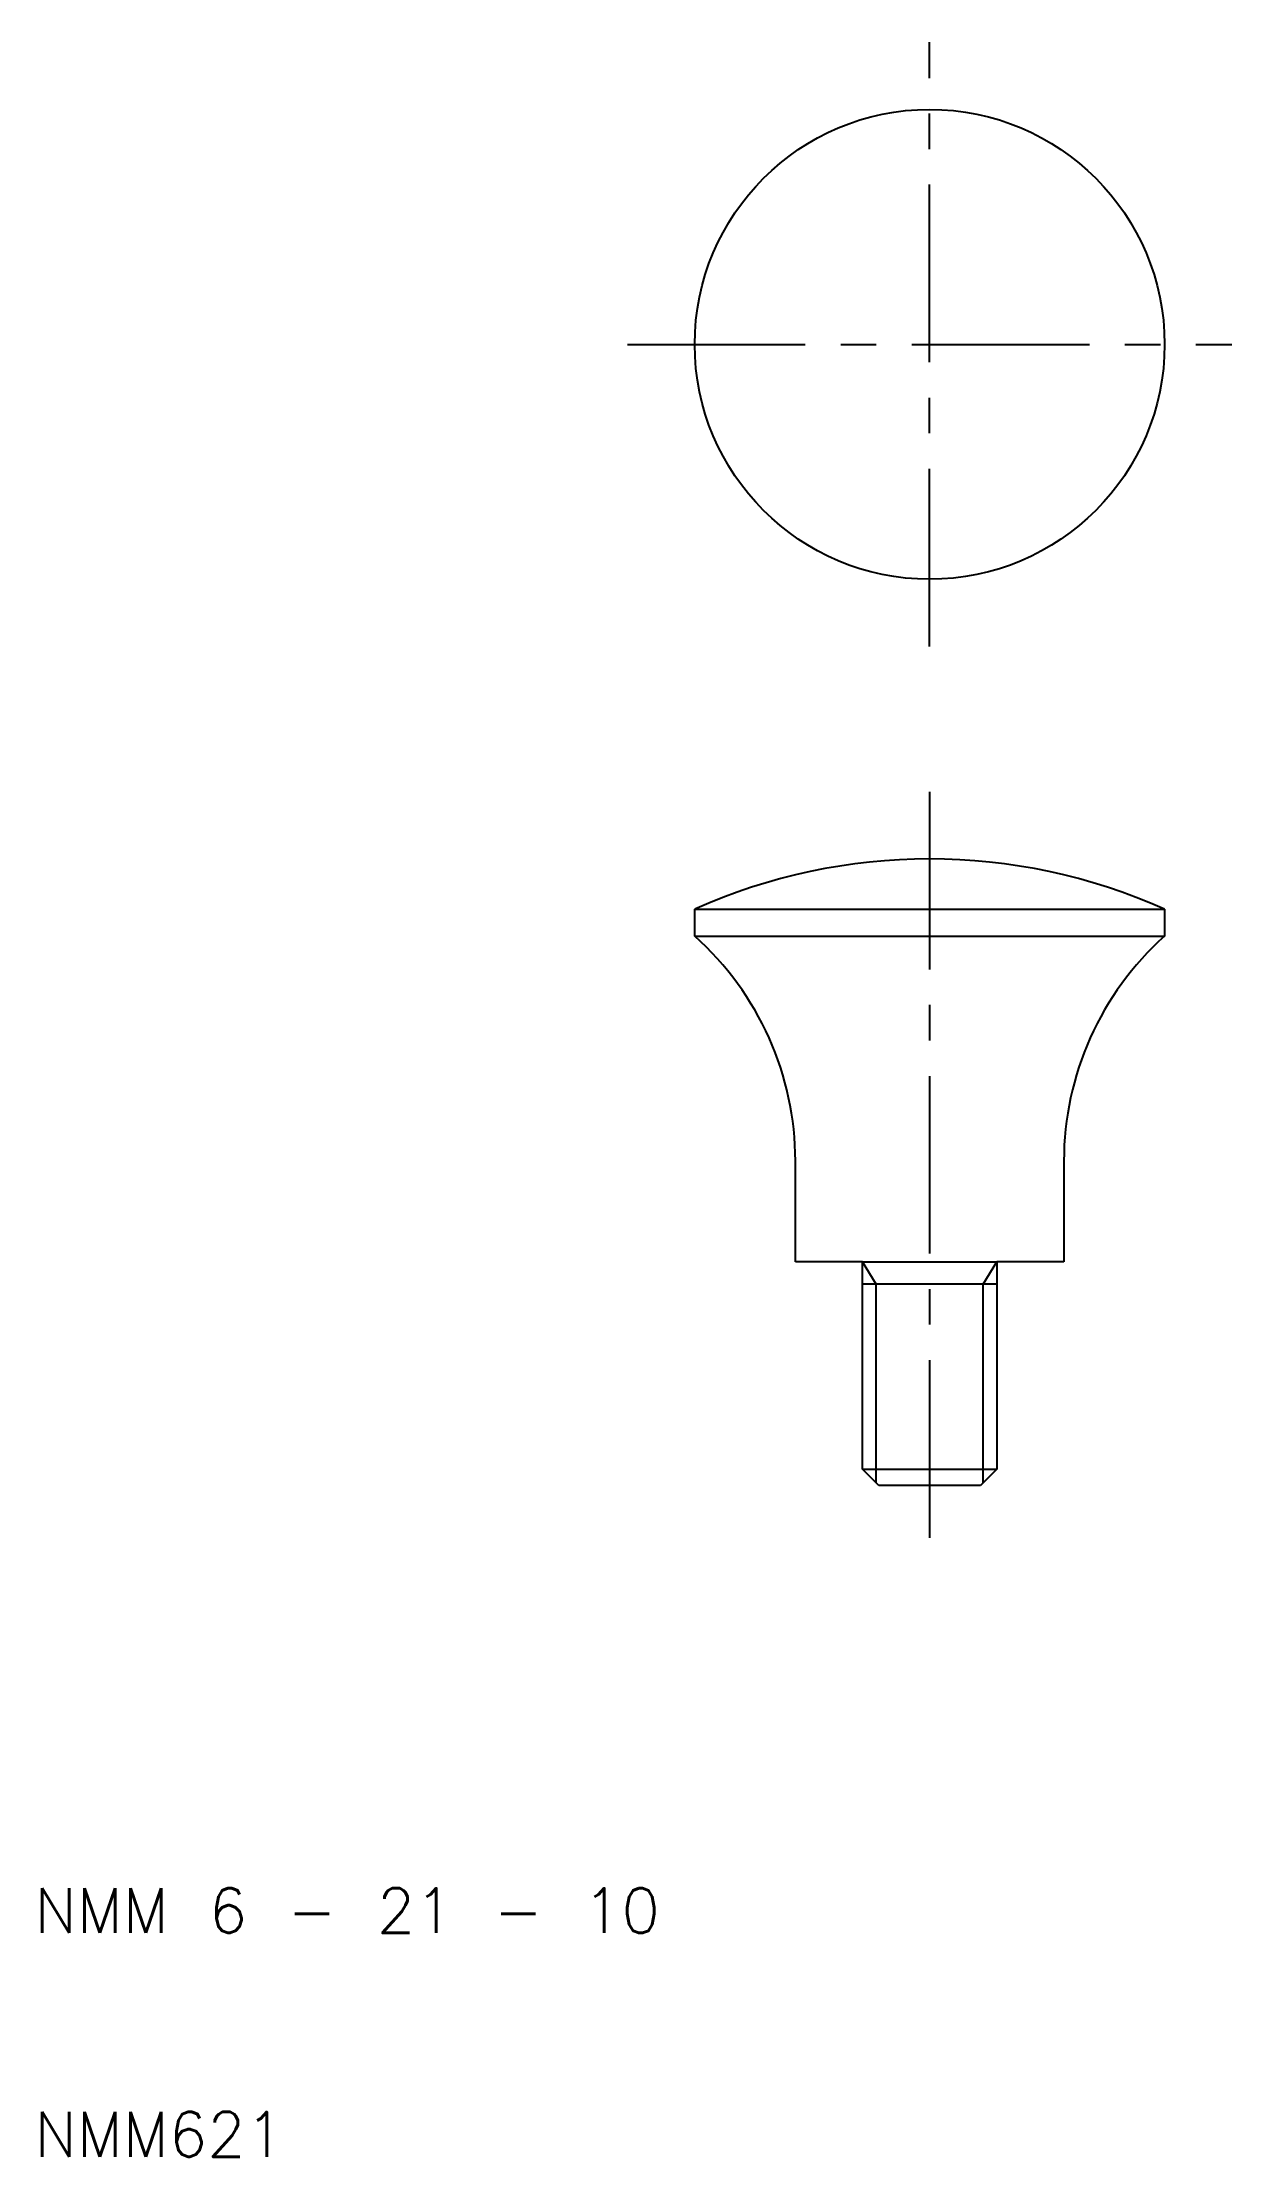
# Model space of a CAD drawing. Extents: x 10.3 to 63.5, y 10 to 104.5.
import ezdxf

# ---------------------------------------------------------------- set-up
doc = ezdxf.new("R2010")
doc.units = 0
doc.header["$LTSCALE"] = 0.25
doc.linetypes.add('CENTER', pattern=[50.8, 31.75, -6.35, 6.35, -6.35])
doc.layers.get('0').update_dxf_attribs({"linetype": 'CONTINUOUS'})
doc.layers.add('CENTER', color=1, linetype='CENTER')
doc.styles.get("Standard").update_dxf_attribs({"font": 'txt.shx', "bigfont": 'extfont.shx'})

msp = doc.modelspace()

# ---------------------------------------------------------------- linework, layer by layer
at = {"color": 7, "linetype": 'CONTINUOUS'}
for p, q in [((39.5, 65.75), (60.5, 65.75)), ((39.5, 64.55), (39.5, 65.75)), ((60.5, 65.75), (60.5, 64.55)), ((39.5, 64.55), (60.5, 64.55)), ((44, 50), (44, 54.5)), ((56, 54.5), (56, 50)), ((47, 50), (44, 50)), ((47, 40.732825), (47, 50)), ((47, 50), (53, 50)), ((53, 50), (53, 40.732825)), ((56, 50), (53, 50)), ((53, 49), (47, 49)), ((47, 40.732825), (53, 40.732825)), ((47.732825, 40), (47, 40.732825)), ((53, 40.732825), (52.267175, 40)), ((52.267175, 40), (47.732825, 40))]:
    msp.add_line(p, q, dxfattribs=at)
at = {"color": 3}
for p, q in [((47.6135, 49), (47, 50)), ((52.3865, 49), (53, 50)), ((47.6135, 40.119325), (47.6135, 49)), ((52.3865, 40.119325), (52.3865, 49))]:
    msp.add_line(p, q, dxfattribs=at)
at = {"color": 7, "linetype": 'CONTINUOUS'}
msp.add_circle((50, 91), 10.5, dxfattribs=at)
for centre, radius, start, end in [((50, 42.375), 25.625, 65.81048585, 114.18951415), ((30.5275, 54.5), 13.4725, 0, 48.24196624), ((69.4725, 54.5), 13.4725, 131.75803376, 180)]:
    msp.add_arc(centre, radius, start, end, dxfattribs=at)
at = {"layer": 'CENTER', "color": 1, "linetype": 'CENTER'}
for p, q in [((50, 77.5), (50, 104.5)), ((36.5, 91), (63.5, 91)), ((50, 71), (50, 37))]:
    msp.add_line(p, q, dxfattribs=at)

# ---------------------------------------------------------------- texts
at = {"color": 7, "linetype": 'CONTINUOUS'}
for s, p in [('NMM 6 - 21 - 10', (10, 20)), ('NMM621', (10, 10))]:
    msp.add_text(s, height=2, dxfattribs=at).set_placement(p)

doc.saveas('drawing.dxf')
